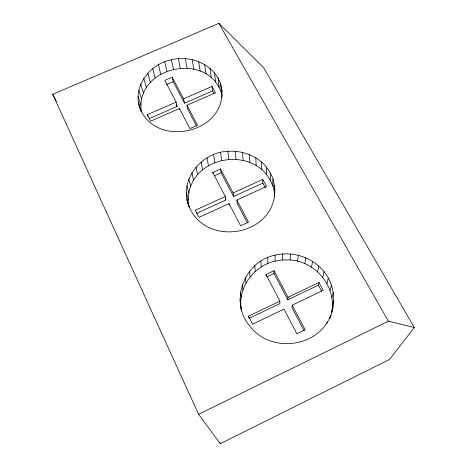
<?xml version="1.0" encoding="UTF-8"?>
<svg xmlns="http://www.w3.org/2000/svg" width="467" height="467" viewBox="0 0 467 467"><rect width="100%" height="100%" fill="white"/><g stroke="black" fill="none" stroke-linecap="round" stroke-linejoin="round"><path stroke-width="0.7" d="M274.66 196.473C274.555 190.6 271.998 185.06 273.037 179.089C270.697 172.516 266.698 166.678 261.526 162.008C252.279 154.128 239.927 150.45 227.861 151.296C201.3 152.172 178.376 180.595 188.872 206.467L188.248 199.753L186.345 192.591M274.514 193.105L274.596 185.767L273.037 179.089M287.853 299.796L288.051 297.286L318.967 282.506L318.412 285.174L287.853 299.796L274.024 273.481L274.053 270.697L265.992 274.508L266.021 275.88M241.381 309.96C237.359 288.016 253.593 265.851 275.022 261.123L275.116 255.157C292.856 250.878 312.61 257.364 324.045 271.66C334.676 284.724 336.351 303.281 329.755 318.576L330.794 315.178C319.078 346.94 272.483 353.513 251.24 327.793C228.468 303.69 243.033 261.549 275.116 255.157M265.992 274.508L279.896 301.186L279.791 303.655L249.471 318.167M275.022 261.123L282.523 259.944L282.792 253.949M332.977 307.782L331.5 312.656C337.092 287.129 315.733 261.45 290.13 259.979L290.585 253.978M188.248 199.753C188.721 154.262 258.467 143.754 272.991 186.543M318.967 282.506L323.217 290.293L292.202 305.173L291.951 307.601L304.064 330.648M297.648 261.222L298.279 255.251M141.32 111.309C134.975 65.339 210.728 50.623 222.123 95.455M140.999 111.204C130.678 89.016 148.868 63.851 171.401 59.805C193.163 53.968 220.652 67.657 222.029 91.818M304.863 263.657L305.669 257.731M311.588 267.212L312.551 261.362M221.784 89.734C225.73 133.293 156.147 148.512 140.135 108.542M317.624 271.8L318.733 266.044M322.802 277.305L324.045 271.66M326.976 283.574L328.319 278.063M330.011 290.439L331.436 285.074M331.815 297.712L333.286 292.505M326.929 323.421L327.314 322.119M332.323 305.19L333.812 300.153M414.282 327.525L389.478 359.543L220.296 443.65L198.574 414.282L52.718 94.305L218.877 23.35L263.709 67.867L414.282 327.525L388.369 321.191L198.574 414.282M248.759 317.899L248.561 316.171L279.896 301.186M266.663 276.966L274.024 273.481M233.138 192.953L220.541 169.013L212.818 172.498L225.333 196.514L195.352 210.197L198.971 217.4L229.046 203.63L240.598 225.8L248.502 222.146L236.874 200.045L266.569 186.45L262.746 179.439L233.138 192.953L233.558 196.49L262.839 183.111L262.746 179.439M196.852 213.261L225.841 200.016L225.333 196.514M214.09 175.936L221.095 172.767L220.541 169.013M212.006 86.418L215.462 92.764L186.981 105.244L197.494 125.214L189.917 128.571L179.474 108.537L150.648 121.175L147.379 114.66L176.123 102.104L164.793 80.371L172.206 77.166L183.607 98.829L184.529 103.189L212.625 90.89L212.006 86.418L183.607 98.829M149.352 118.589L177.121 106.429L176.123 102.104M166.567 84.585L173.234 81.696L172.206 77.166M282.523 259.944L290.13 259.979M218.877 23.35L388.369 321.191M212.625 90.89L213.997 93.406M262.839 183.111L265.244 187.53M318.412 285.174L321.64 291.099M274.053 270.697L288.051 297.286M292.202 305.173L305.138 329.76L296.878 333.771L284.018 309.101L252.589 324.186L248.561 316.171M173.234 81.696L184.529 103.189M196.601 126.16L187.874 109.552L186.981 105.244M221.095 172.767L233.558 196.49M247.405 222.835L237.254 203.519L236.874 200.045M52.718 94.305L56.419 101.392M176.135 104.526L177.121 106.429M225.17 198.732L225.841 200.016M186.981 199.427C198.113 250.324 279.949 237.972 274.596 185.767M219.688 442.325L220.296 443.65M138.483 102.547L141.104 110.638M138.039 96.36L140.876 105.233M138.792 90.166L141.606 99.138M147.379 114.66L147.946 116.47M140.719 84.136L143.486 93.213M143.754 78.438L146.445 87.609M147.794 73.231L150.397 82.49M188.878 206.064L189.252 207.447M152.732 68.655L155.225 77.989M186.981 185.749L188.861 193.046M158.418 64.825L160.788 74.224M188.855 179.1L190.688 186.52M164.699 61.848L166.935 71.299M191.908 172.825L193.665 180.367M179.474 108.537L179.754 109.757M171.401 59.805L173.49 69.291M196.035 167.098L197.699 174.751M178.336 58.743L180.28 68.252M201.119 162.078L202.666 169.819M185.317 58.69L187.115 68.205M207.021 157.887L208.434 165.709M192.153 59.659L193.811 69.163M212.818 172.498L213.028 173.742M198.668 61.615L200.185 71.089M213.565 154.641L214.832 162.528M204.663 64.516L206.064 73.944M240.89 307.123L241.299 309.901M240.032 299.516L240.762 304.548M220.576 152.423L221.685 160.35M240.511 291.922L241.235 297.117M229.046 203.63L229.233 205.007M209.987 68.281L211.277 77.656M214.481 72.817L215.678 82.116M242.309 284.549L242.986 289.902M218.013 78.001L219.14 87.218M227.861 151.296L228.812 159.247M220.477 83.692L221.551 92.816M221.895 95.951L222.058 97.323M245.362 277.608L245.963 283.101M235.222 151.279L236.016 159.235M249.571 271.28L250.073 276.908M242.466 152.388L243.097 160.327M254.813 265.735L255.192 271.479M249.39 154.583L249.868 162.487M255.805 157.823L256.144 165.668M260.93 261.129L261.17 266.966M261.526 162.008L261.742 169.778M266.4 167.04L266.505 174.722M267.766 257.568L267.842 263.481M270.276 172.79L270.294 180.361"/></g></svg>
